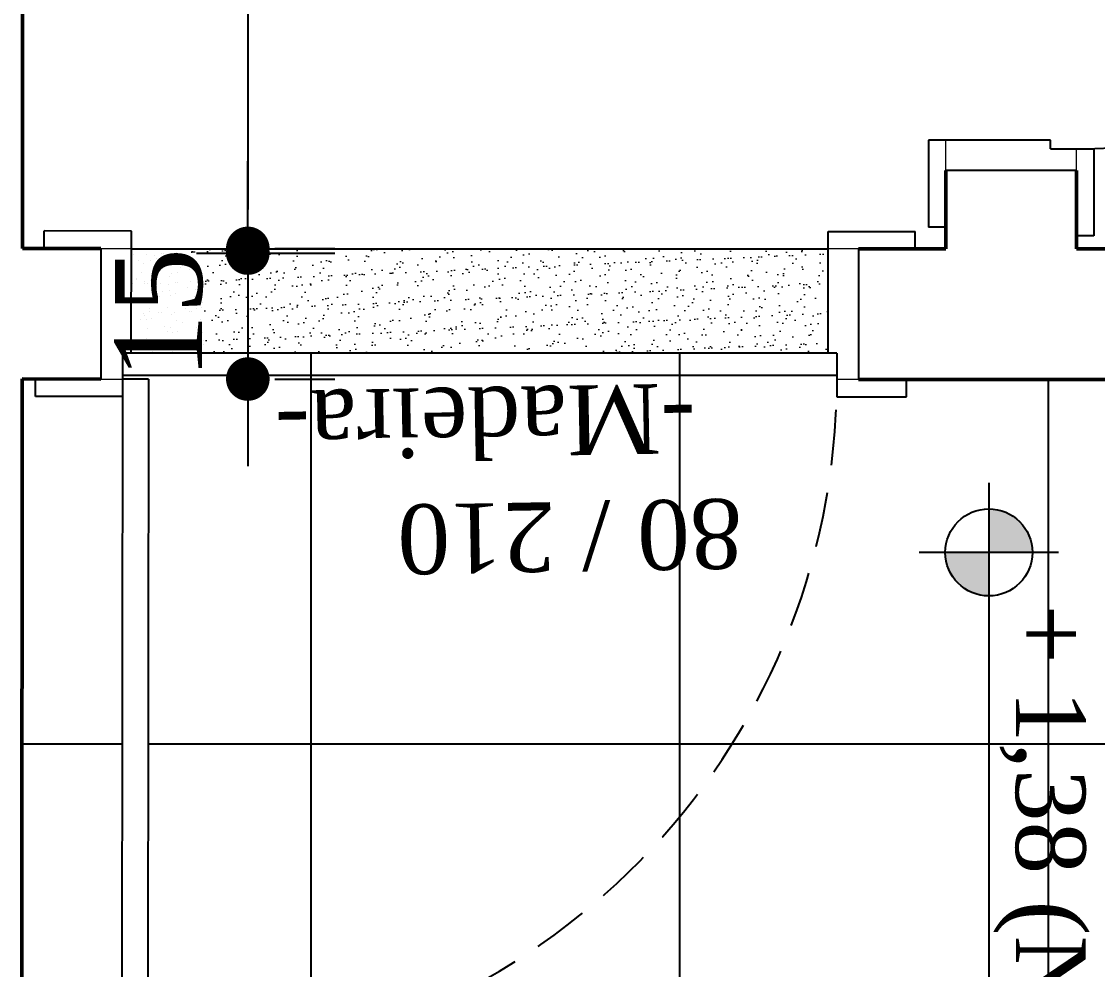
# Model space of a CAD drawing. Header units: centimetres. Extents: x -48696 to 156237, y -5617 to 29024.
# Drawn here: x -20109.5 to -19986, y 19865.7 to 19974.5 of the extents above; entities that cross this region are included whole.
import ezdxf

# ---------------------------------------------------------------- set-up
doc = ezdxf.new("R2010")
doc.units = ezdxf.units.CM
doc.linetypes.add('HIDDEN', pattern=[9.525, 6.35, -3.175])
doc.layers.add('A0 BV', color=7, linetype='Continuous', plot=False)
for name, color, linetype in [('ACESSORIOS', 2, 'Continuous'), ('Hachuria - Moveis', 1, 'Continuous'), ('Piso', 55, 'Continuous'), ('PN010', 1, 'Continuous'), ('PORTAS', 3, 'Continuous'), ('Portas-Cotas', 2, 'Continuous'), ('Portas-Projeção', 55, 'HIDDEN'), ('Texto', 2, 'Continuous')]:
    doc.layers.add(name, color=color, linetype=linetype)
for name, color, linetype, lineweight in [('Parede Baixa', 5, 'Continuous', 50), ('Pisos Externos', 15, 'Continuous', 9), ('Portas - Janelas', 2, 'Continuous', 20)]:
    doc.layers.add(name, color=color, linetype=linetype, lineweight=lineweight)
doc.styles.add('Valéria', font='romantic.ttf', dxfattribs={"height": 10})
doc.dimstyles.new('Cota - 50', dxfattribs={"dimtxt": 10, "dimasz": 5, "dimexe": 10, "dimexo": 20, "dimgap": 5, "dimtad": 1, "dimtxsty": 'Valéria', "dimblk": 'DOT', "dimcen": 0, "dimclrd": 12, "dimclre": 12, "dimclrt": 2, "dimazin": 2, "dimtfac": 1, "dimtix": 1, "dimtmove": 0, "dimatfit": 3, "dimldrblk": 'DOT', "dimfxl": 1, "dimarcsym": 0})

# ---------------------------------------------------------------- blocks, each defined once
blk = doc.blocks.new('_Dot')
at = {"color": 0, "linetype": 'ByBlock', "lineweight": -2}
blk.add_line((-0.5, 0), (-1, 0), dxfattribs=at)
at = {"color": 0, "linetype": 'ByBlock', "const_width": 0.5}
blk.add_lwpolyline([(-0.25, 0, 1), (0.25, 0, 1)], format="xyb", close=True, dxfattribs=at)
blk = doc.blocks.new('*D1182')
at = {"layer": 'A0 BV', "color": 12, "lineweight": -2, "transparency": 16777216}
for p, q in [((-20103.56, 20236.96), (-20093.56, 20236.96)), ((-20083.56, 20231.96), (-20083.56, 19952.96)), ((-20089.44, 19947.96), (-20073.56, 19947.96))]:
    blk.add_line(p, q, dxfattribs=at)
at = {"layer": 'Defpoints', "color": 0, "transparency": 16777216}
for p in [(-20083.56, 20236.96), (-20109.44, 19947.96), (-20083.56, 19947.96)]:
    blk.add_point(p, dxfattribs=at)
at = {"layer": 'A0 BV', "color": 12, "lineweight": -2, "transparency": 16777216, "xscale": 5, "yscale": 5, "zscale": 5}
for p, rotation in [((-20083.56, 20236.96), 90), ((-20083.56, 19947.96), 270)]:
    blk.add_blockref('_Dot', p, dxfattribs=dict(at, rotation=rotation))
at = {"layer": 'A0 BV', "color": 2, "transparency": 16777216, "insert": (-20093.73, 20092.46), "char_height": 10, "attachment_point": 5, "rotation": 90, "style": 'Valéria'}
blk.add_mtext('289', dxfattribs=at)
blk = doc.blocks.new('*D1183')
at = {"layer": 'A0 BV', "color": 12, "lineweight": -2, "transparency": 16777216}
for p, q in [((-20083.56, 19953.5), (-20083.56, 19958.5)), ((-20083.56, 19948.5), (-20083.56, 19933.5)), ((-20080.44, 19948.5), (-20073.56, 19948.5)), ((-20080.45, 19933.5), (-20073.56, 19933.5)), ((-20083.56, 19928.5), (-20083.56, 19923.5))]:
    blk.add_line(p, q, dxfattribs=at)
at = {"layer": 'Defpoints', "color": 0, "transparency": 16777216}
for p in [(-20100.44, 19948.5), (-20100.45, 19933.5), (-20083.56, 19933.5)]:
    blk.add_point(p, dxfattribs=at)
at = {"layer": 'A0 BV', "color": 12, "lineweight": -2, "transparency": 16777216, "xscale": 5, "yscale": 5, "zscale": 5}
for p, rotation in [((-20083.56, 19948.5), 270), ((-20083.56, 19933.5), 90)]:
    blk.add_blockref('_Dot', p, dxfattribs=dict(at, rotation=rotation))
at = {"layer": 'A0 BV', "color": 2, "transparency": 16777216, "insert": (-20093.75, 19941), "char_height": 10, "attachment_point": 5, "rotation": 90, "style": 'Valéria'}
blk.add_mtext('15', dxfattribs=at)

msp = doc.modelspace()

# ---------------------------------------------------------------- hatches: boundary and pattern name
at = {"layer": 'Piso'}
h = msp.add_hatch(dxfattribs=at)
h.set_pattern_fill('ANSI37', color=256, scale=13.333333, angle=-45)
h.set_pattern_definition([(360, (-38279.656, 1180.254), (3e-14, 42.33333), []), (90, (-38279.656, 1180.254), (-42.33333, 3e-14), [])])
edge = h.paths.add_edge_path()
edge.add_line((-19946.31765, 19773.26193), (-19946.44686, 19933.40241))
edge.add_line((-19946.44686, 19933.40241), (-20007.94674, 19933.47302))
edge.add_line((-20007.94674, 19933.47302), (-20007.94907, 19931.4449))
edge.add_line((-20007.94907, 19931.4449), (-20015.97314, 19931.45412))
edge.add_line((-20015.97314, 19931.45412), (-20015.94332, 19936.45408))
edge.add_line((-20015.94332, 19936.45408), (-20097.44331, 19936.49851))
edge.add_line((-20097.44331, 19936.49851), (-20097.94331, 19936.49909))
edge.add_line((-20097.94331, 19936.49909), (-20097.94675, 19933.49909))
edge.add_line((-20097.94675, 19933.49909), (-20094.94676, 19933.49564))
edge.add_line((-20094.94676, 19933.49564), (-20095.03, 19860.99569))
edge.add_line((-20095.03, 19860.99569), (-20091.53001, 19860.99167))
edge.add_line((-20091.53001, 19860.99167), (-20091.44307, 19864.01247))
edge.add_line((-20091.44307, 19864.01247), (-20085.79407, 19864.01247))
edge.add_line((-20085.79407, 19864.01247), (-20085.79407, 19856.02543))
edge.add_line((-20085.79407, 19856.02543), (-20086.26828, 19855.68032))
edge.add_line((-20086.26828, 19855.68032), (-20091.71648, 19855.68032))
edge.add_line((-20091.71648, 19855.68032), (-20091.53288, 19858.49167))
edge.add_line((-20091.53288, 19858.49167), (-20095.03288, 19858.49167))
edge.add_line((-20095.03288, 19858.49167), (-20094.94676, 19854.49564))
edge.add_line((-20094.94676, 19854.49564), (-20098.03747, 19854.49914))
edge.add_line((-20098.03747, 19854.49914), (-20098.03287, 19858.49914))
edge.add_line((-20098.03287, 19858.49914), (-20101.53287, 19858.50316))
edge.add_line((-20101.53287, 19858.50316), (-20101.52285, 19855.76172))
edge.add_line((-20101.52285, 19855.76172), (-20104.53574, 19856.0066))
edge.add_line((-20104.53574, 19856.0066), (-20107.16447, 19856.0066))
edge.add_line((-20107.16447, 19856.0066), (-20107.16447, 19863.73812))
edge.add_line((-20107.16447, 19863.73812), (-20104.52713, 19863.5066))
edge.add_line((-20104.52713, 19863.5066), (-20101.28263, 19863.5066))
edge.add_line((-20101.28263, 19863.5066), (-20101.53, 19861.00316))
edge.add_line((-20101.53, 19861.00316), (-20098.03, 19860.99914))
edge.add_line((-20098.03, 19860.99914), (-20097.94905, 19931.49909))
edge.add_line((-20097.94905, 19931.49909), (-20107.94904, 19931.51057))
edge.add_line((-20107.94904, 19931.51057), (-20107.94788, 19933.50633))
edge.add_line((-20107.94788, 19933.50633), (-20109.44675, 19933.50721))
edge.add_line((-20109.44675, 19933.50721), (-20109.49451, 19823.58106))
edge.add_line((-20109.49451, 19823.58106), (-20028.88943, 19823.53405))
edge.add_line((-20028.88943, 19823.53405), (-20028.88943, 19777.63228))
edge.add_line((-20028.88943, 19777.63228), (-20026.94689, 19777.71967))
edge.add_line((-20026.94689, 19777.71967), (-20026.2027, 19779.35439))
edge.add_line((-20026.2027, 19779.35439), (-20008.39879, 19779.12321))
edge.add_line((-20008.39879, 19779.12321), (-20008.45162, 19775.05422))
edge.add_line((-20008.45162, 19775.05422), (-20013.03618, 19776.05578))
edge.add_line((-20013.03618, 19776.05578), (-20024.56172, 19777.63228))
edge.add_line((-20024.56172, 19777.63228), (-20024.56172, 19773.42851))
edge.add_line((-20024.56172, 19773.42851), (-19993.73871, 19773.41053))
edge.add_line((-19993.73871, 19773.41053), (-19993.73871, 19777.82036))
edge.add_line((-19993.73871, 19777.82036), (-19991.45563, 19777.82036))
edge.add_line((-19991.45563, 19777.82036), (-19991.45563, 19780.76632))
edge.add_line((-19991.45563, 19780.76632), (-20006.87115, 19780.76632))
edge.add_line((-20006.87115, 19780.76632), (-20008.51627, 19832.41008))
edge.add_line((-20008.51627, 19832.41008), (-20003.24231, 19838.23157))
edge.add_line((-20003.24231, 19838.23157), (-19994.99335, 19839.99139))
edge.add_line((-19994.99335, 19839.99139), (-19969.16457, 19839.99139))
edge.add_line((-19969.16457, 19839.99139), (-19965.24291, 19826.85944))
edge.add_line((-19965.24291, 19826.85944), (-19967.913, 19780.76632))
edge.add_line((-19967.913, 19780.76632), (-19985.28218, 19780.76632))
edge.add_line((-19985.28218, 19780.76632), (-19985.18468, 19778.62968))
edge.add_line((-19985.18468, 19778.62968), (-19983.29068, 19778.61119))
edge.add_line((-19983.29068, 19778.61119), (-19983.31129, 19776.49965))
edge.add_line((-19983.31129, 19776.49965), (-19980.68223, 19776.48148))
edge.add_line((-19980.68223, 19776.48148), (-19981.48095, 19773.40338))
edge.add_line((-19981.48095, 19773.40338), (-19961.83689, 19773.39192))
edge.add_line((-19961.83689, 19773.39192), (-19961.83402, 19778.3222))
edge.add_line((-19961.83402, 19778.3222), (-19962.85386, 19778.32279))
edge.add_line((-19962.85386, 19778.32279), (-19962.26504, 19780.46525))
edge.add_line((-19962.26504, 19780.46525), (-19955.25439, 19783.14409))
edge.add_line((-19955.25439, 19783.14409), (-19948.21757, 19783.14409))
edge.add_line((-19948.21757, 19783.14409), (-19948.22326, 19773.38398))
edge.add_line((-19948.22326, 19773.38398), (-19946.31774, 19773.38287))
at = {"layer": 'Pisos Externos'}
h = msp.add_hatch(dxfattribs=at)
h.set_pattern_fill('AR-SAND', color=256, scale=0.05, angle=45)
h.set_pattern_definition([(82.5, (-38279.6564, 1180.2537), (-1.78690674, 1.67376745), [0, -1.9304, 0, -2.159, 0, -2.06375]), (52.5, (-38279.6564, 1180.2537), (-0.94505464, 4.12366426), [0, -1.0414, 0, -1.7399, 0, -0.66675]), (12.5, (-38280.761, 1179.1492), (2.79149913, 2.80166156), [0, -0.635, 0, -2.286, 0, -2.9845]), (2.5, (-38280.761, 1179.149), (1.91140555, 3.4877539), [0, -0.3175, 0, -1.4986, 0, -1.7145])])
h.paths.add_polyline_path([(-20016.94332, 19936.45524), (-20016.9296, 19948.40608), (-20096.92964, 19948.40608), (-20096.94336, 19936.45524)])
at = {"layer": 'Portas - Janelas'}
h = msp.add_hatch(color=256, dxfattribs=at)
edge = h.paths.add_edge_path()
edge.add_arc((-19998.49301, 19913.59809), 5, 0, 90)
edge.add_line((-19998.49301, 19918.59809), (-19998.49301, 19913.59809))
edge.add_line((-19998.49301, 19913.59809), (-19993.49301, 19913.59809))
edge = h.paths.add_edge_path()
edge.add_arc((-19998.49301, 19913.59809), 5, 180, 270)
edge.add_line((-19998.49301, 19908.59809), (-19998.49301, 19913.59809))
edge.add_line((-19998.49301, 19913.59809), (-20003.49301, 19913.59809))

# ---------------------------------------------------------------- linework, layer by layer
at = {"color": 5}
for p, q in [((-19988.42506, 19957.43663), (-20003.42506, 19957.44538)), ((-20100.438, 19948.50196), (-20100.44675, 19933.50196)), ((-20013.43802, 19948.45121), (-20013.44677, 19933.45122))]:
    msp.add_line(p, q, dxfattribs=at)
at = {"layer": 'ACESSORIOS'}
msp.add_line((-20016.94332, 19936.45523), (-20016.92725, 19950.45522), dxfattribs=at)
at = {"layer": 'ACESSORIOS', "color": 2, "linetype": 'Continuous'}
for q in [(-20016.94332, 19936.45523), (-20015.94906, 19931.45409)]:
    msp.add_line((-20015.94332, 19936.45408), q, dxfattribs=at)
at = {"layer": 'Hachuria - Moveis'}
msp.add_circle((-19998.49301, 19913.59809), 5, dxfattribs=at)
at = {"layer": 'Parede Baixa'}
for p, q in [((-20109.37184, 20061.95304), (-20109.438, 19948.50721)), ((-20003.42506, 19957.44538), (-20003.43031, 19948.44538)), ((-19988.42506, 19957.43663), (-19988.43031, 19948.43663)), ((-20109.438, 19948.50721), (-20100.438, 19948.50196)), ((-20013.43802, 19948.45121), (-20003.43031, 19948.44538)), ((-19988.43031, 19948.43663), (-19806.84801, 19948.33072)), ((-20109.44675, 19933.50721), (-20109.54009, 19773.47807)), ((-20109.44675, 19933.50721), (-20100.44675, 19933.50196)), ((-20013.44677, 19933.45122), (-19859.44679, 19933.3614))]:
    msp.add_line(p, q, dxfattribs=at)
at = {"layer": 'PN010'}
for p, q in [((-20016.93806, 19948.40608), (-20096.93811, 19948.40608)), ((-20016.95178, 19936.45524), (-20096.94369, 19936.45524)), ((-19998.49301, 19921.59809), (-19998.49301, 19844.36833)), ((-19990.49301, 19913.59809), (-20006.49301, 19913.59809))]:
    msp.add_line(p, q, dxfattribs=at)
at = {"layer": 'PORTAS', "color": 2, "linetype": 'Continuous'}
for p, q in [((-20005.42506, 19960.93663), (-20005.42506, 19950.93954)), ((-19991.42506, 19960.93663), (-20005.42506, 19960.93663)), ((-19991.42506, 19959.93663), (-19991.42506, 19960.93663)), ((-19991.42506, 19959.93663), (-19986.42506, 19959.93663)), ((-19986.42506, 19959.93663), (-19986.42506, 19949.93663)), ((-20106.938, 19948.50942), (-20106.9357, 19950.50942)), ((-20096.92724, 19950.49793), (-20106.9357, 19950.50942)), ((-20096.94331, 19936.49794), (-20096.92724, 19950.49793)), ((-20016.93007, 19950.45522), (-20006.93008, 19950.44374)), ((-20006.93237, 19948.44374), (-20006.93008, 19950.44374)), ((-20006.93237, 19948.44374), (-20006.93008, 19950.44374)), ((-20003.42506, 19950.93954), (-20005.42506, 19950.93954)), ((-19986.42506, 19949.93663), (-19988.42506, 19949.93663)), ((-20097.94331, 19936.49909), (-20097.94675, 19933.49909)), ((-20097.94331, 19936.49909), (-20096.94331, 19936.49794)), ((-20107.94904, 19931.51057), (-20107.94675, 19933.51057)), ((-20097.94675, 19933.49909), (-20098.03747, 19854.49914)), ((-20094.94676, 19933.49564), (-20097.94675, 19933.49909)), ((-20094.94676, 19933.49564), (-20095.03747, 19854.4957)), ((-20007.94907, 19931.4449), (-20007.94677, 19933.44801)), ((-20097.94905, 19931.49909), (-20107.94904, 19931.51057)), ((-20015.94906, 19931.45409), (-20007.94907, 19931.4449))]:
    msp.add_line(p, q, dxfattribs=at)
at = {"layer": 'Portas - Janelas'}
for p, q in [((-20003.42506, 19957.43954), (-20003.42506, 19960.93954)), ((-19988.42506, 19957.43663), (-19988.42506, 19959.93663)), ((-20100.438, 19948.50196), (-20096.93801, 19948.49794)), ((-20013.43237, 19948.45121), (-20016.93237, 19948.45523)), ((-20100.44675, 19933.50196), (-20097.94675, 19933.49909)), ((-20013.44677, 19933.45122), (-20015.94677, 19933.45409))]:
    msp.add_line(p, q, dxfattribs=at)
at = {"layer": 'Portas-Projeção'}
for centre, start, end in [((-19988.37432, 20038.94244), 270, 0), ((-20094.94676, 19933.49564), 269.9342109, 358.519192)]:
    msp.add_arc(centre, 79, start, end, dxfattribs=at)

# ---------------------------------------------------------------- texts
at = {"layer": 'Portas-Cotas', "insert": (-20056.16472, 19921.96361), "char_height": 8, "attachment_point": 5, "rotation": 181.0238936, "style": 'Valéria'}
msp.add_mtext('\\pxi-2.3669;80 / 210\\P\\pi0;-Madeira-', dxfattribs=at)
at = {"layer": 'Texto', "insert": (-19987.3865, 19907.63461), "char_height": 8, "attachment_point": 1, "rotation": 270, "style": 'Valéria'}
msp.add_mtext('+ 1,38 (N.O.)', dxfattribs=at)

# ---------------------------------------------------------------- dimensions: what is measured, and where the dimension line sits
at = {"layer": 'A0 BV'}
for base, p1, p2, picture, middle in [((-20083.56229, 19947.96096), (-20083.56229, 20236.95624), (-20109.43832, 19947.96096), '*D1182', (-20093.72501, 20092.4586)), ((-20083.56229, 19933.50196), (-20100.438, 19948.50196), (-20100.44675, 19933.50196), '*D1183', (-20093.7546, 19941.00196))]:
    dim = msp.add_linear_dim(base=base, p1=p1, p2=p2, angle=270, dimstyle='Cota - 50', dxfattribs=at)
    dim.commit()
    dim.dimension.update_dxf_attribs({"geometry": picture, "text_midpoint": middle})

doc.saveas('drawing.dxf')
